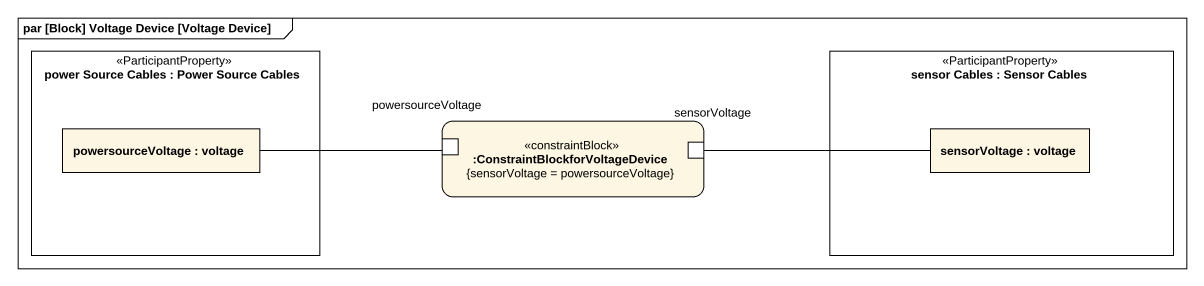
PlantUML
@startuml
mainframe par [Block] Voltage Device [Voltage Device]
rectangle "power Source Cables : Power Source Cables" as power_Source_Cables <<ParticipantProperty>> {
  rectangle "powersourceVoltage : voltage" as powersourceVoltage
}
rectangle "sensor Cables : Sensor Cables" as sensor_Cables <<ParticipantProperty>> {
  rectangle "sensorVoltage : voltage" as sensorVoltage_2
}
rectangle ":ConstraintBlockforVoltageDevice\n{sensorVoltage = powersourceVoltage}" as ConstraintBlockforVoltageDev <<constraintBlock>> {
  port "powersourceVoltage" as powersourceVoltage_2
  port sensorVoltage
}
powersourceVoltage -right- powersourceVoltage_2
sensorVoltage_2 -left- sensorVoltage
@enduml
